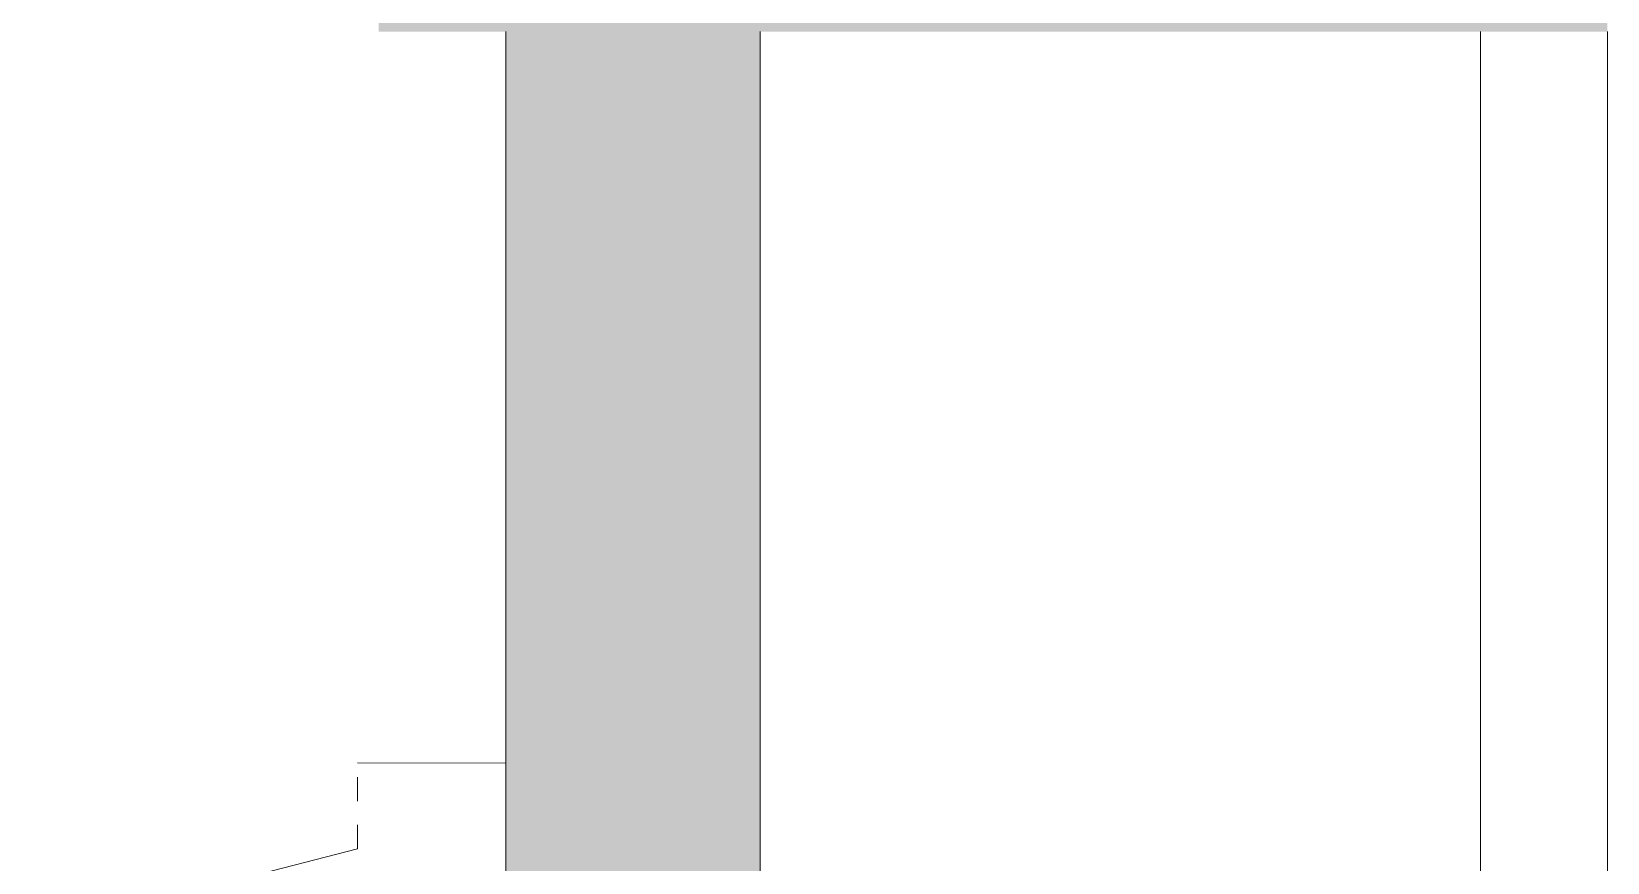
# Model space of a CAD drawing. Header units: inches. Extents: x 22513 to 23848, y -2930 to -2337.
# Drawn here: x 23320.6 to 23376.4, y -2439.5 to -2410.1 of the extents above; entities that cross this region are included whole.
import ezdxf

# ---------------------------------------------------------------- set-up
doc = ezdxf.new("R2010")
doc.units = ezdxf.units.IN
doc.header["$LTSCALE"] = 10
doc.header["$MEASUREMENT"] = 0
doc.linetypes.add('HIDDEN', pattern=[0.25, 0.125, -0.125])
for name, color, linetype, lineweight in [('FURNITURE', 144, 'Continuous', 9), ('FURNTIURE', 7, 'Continuous', 5), ('line', 7, 'Continuous', 13)]:
    doc.layers.add(name, color=color, linetype=linetype, lineweight=lineweight)

# ---------------------------------------------------------------- blocks, each defined once
blk = doc.blocks.new('A$C2B627B83')
at = {"layer": 'FURNTIURE', "color": 7, "linetype": 'Continuous'}
for p, q in [((7.78, 57.192), (0, 57.182)), ((7.786, 52.692), (13.879, 51.109))]:
    blk.add_line(p, q, dxfattribs=at)
at = {"layer": 'FURNTIURE', "color": 7, "linetype": 'HIDDEN'}
blk.add_line((7.786, 52.692), (7.78, 57.192), dxfattribs=at)

msp = doc.modelspace()

# ---------------------------------------------------------------- hatches: boundary and pattern name
at = {"layer": 'line'}
h = msp.add_hatch(color=38, dxfattribs=at)
h.paths.add_polyline_path([(22990.886, -2567.579), (23145.386, -2567.579), (23145.386, -2558.579), (23055.386, -2558.579), (23055.386, -2554.079), (23050.886, -2554.079), (23050.886, -2558.579), (22990.886, -2558.579), (22990.886, -2474.579), (23016.386, -2474.579), (23016.386, -2470.079), (22990.886, -2470.079), (22990.886, -2345.579), (23050.886, -2345.579), (23055.386, -2345.579), (23055.386, -2336.579), (22981.886, -2336.579), (22981.886, -2819.517), (23052.386, -2819.517), (23052.386, -2815.017), (22990.886, -2815.017), (22990.886, -2683.079), (23100.286, -2683.079), (23100.286, -2674.079), (22990.886, -2674.079)])
h.paths.add_polyline_path([(23155.886, -2678.579), (23184.386, -2678.579), (23184.386, -2674.079), (23155.886, -2674.079), (23142.286, -2674.079), (23142.286, -2683.079), (23146.886, -2683.079), (23146.886, -2755.017), (23146.886, -2774.517), (23155.886, -2774.517), (23155.886, -2750.517), (23215.886, -2750.517), (23215.886, -2774.517), (23220.386, -2774.517), (23220.386, -2750.517), (23337.386, -2750.517), (23337.386, -2810.517), (23305.886, -2810.517), (23305.886, -2819.517), (23326.886, -2819.517), (23326.886, -2824.017), (23350.886, -2824.017), (23350.886, -2800.017), (23346.386, -2800.017), (23346.386, -2746.017), (23337.386, -2746.017), (23155.886, -2746.017)])
h.paths.add_polyline_path([(23191.886, -2810.517), (23155.886, -2810.517), (23155.886, -2804.517), (23146.886, -2804.517), (23146.886, -2815.017), (23131.886, -2815.017), (23131.886, -2819.517), (23146.886, -2819.517), (23146.886, -2824.017), (23170.886, -2824.017), (23170.886, -2819.517), (23191.886, -2819.517)])
h.paths.add_polyline_path([(23281.886, -2810.517), (23215.886, -2810.517), (23215.886, -2815.017), (23215.886, -2819.517), (23281.886, -2819.517)], flags=16)
h.paths.add_polyline_path([(23350.886, -2674.079), (23337.386, -2674.079), (23308.886, -2674.079), (23308.886, -2678.579), (23337.386, -2678.579), (23337.386, -2698.017), (23346.386, -2698.017), (23346.386, -2698.079), (23350.886, -2698.079)], flags=17)
h.paths.add_polyline_path([(23346.386, -2657.579), (23337.386, -2657.579), (23337.386, -2674.079), (23346.386, -2674.079)])
h.paths.add_polyline_path([(23346.386, -2554.079), (23337.386, -2554.079), (23337.386, -2558.579), (23242.886, -2558.579), (23242.886, -2567.579), (23337.386, -2567.579), (23337.386, -2572.829), (23346.386, -2572.829)])
h.paths.add_polyline_path([(23200.886, -2558.579), (23196.386, -2558.579), (23196.386, -2410.079), (23302.886, -2410.079), (23302.886, -2405.579), (23196.386, -2405.579), (23196.386, -2381.579), (23187.386, -2381.579), (23187.386, -2390.579), (23191.886, -2390.579), (23191.886, -2558.579), (23187.386, -2558.579), (23187.386, -2567.579), (23200.886, -2567.579)])
h.paths.add_polyline_path([(23095.886, -2381.579), (23055.386, -2381.579), (23050.886, -2381.579), (23050.886, -2386.079), (23050.886, -2470.079), (23046.386, -2470.079), (23046.386, -2474.579), (23050.886, -2474.579), (23050.886, -2518.079), (23055.386, -2518.079), (23055.386, -2390.579), (23095.886, -2390.579)], flags=17)
h.paths.add_polyline_path([(23376.386, -2341.079), (23346.386, -2341.079), (23346.386, -2336.579), (23191.886, -2336.579), (23191.886, -2345.579), (23196.386, -2345.579), (23371.886, -2345.579), (23371.886, -2405.579), (23367.386, -2405.579), (23332.886, -2405.579), (23332.886, -2410.079), (23337.386, -2410.079), (23337.386, -2494.079), (23346.386, -2494.079), (23346.386, -2410.079), (23376.386, -2410.079), (23376.386, -2390.579)])
h.paths.add_polyline_path([(23009.605, -2415.206), (23059.906, -2415.206), (23059.906, -2438.153), (23009.605, -2438.153)], flags=25)

# ---------------------------------------------------------------- linework, layer by layer
for p, q in [((23337.386, -2410.079), (23337.386, -2558.579)), ((23346.386, -2410.079), (23346.386, -2674.079))]:
    msp.add_line(p, q, dxfattribs=at)
at = {"layer": 'line', "color": 8}
for p, q in [((23371.886, -2410.079), (23371.886, -2563.079)), ((23376.386, -2410.079), (23376.386, -2567.579))]:
    msp.add_line(p, q, dxfattribs=at)

# ---------------------------------------------------------------- block references
at = {"layer": 'FURNITURE', "ltscale": 15, "xscale": -0.6750000000029104, "yscale": 0.6749999999992724, "zscale": 0.675}
msp.add_blockref('A$C2B627B83', (23337.386, -2474.579), dxfattribs=at)

doc.saveas('drawing.dxf')
